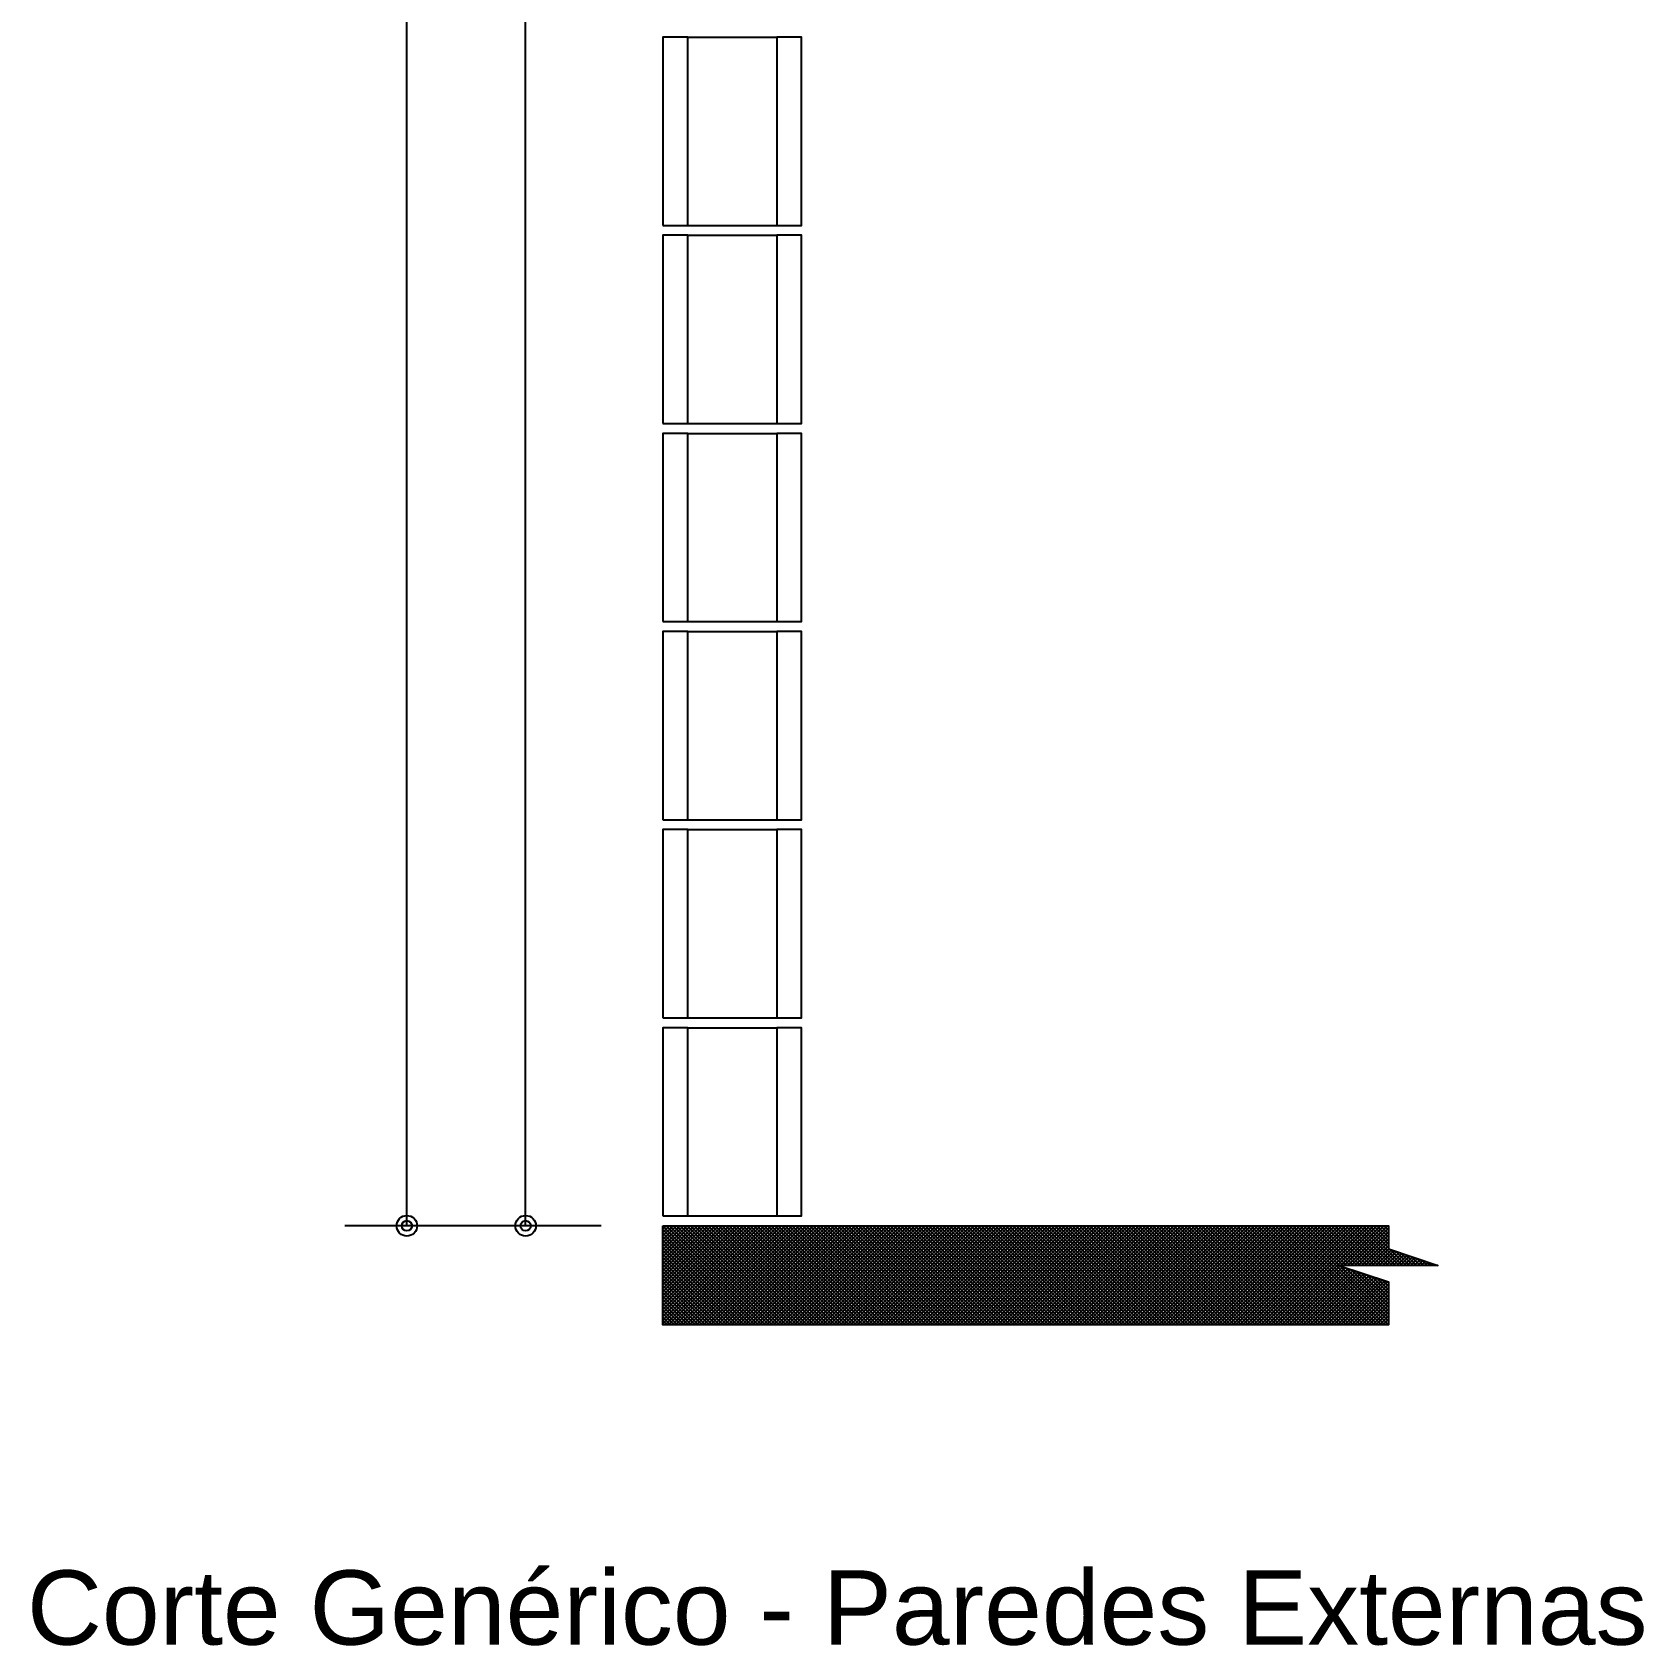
# Model space of a CAD drawing. Extents: x 0 to 119, y 0 to 84.
# Drawn here: x 24.55 to 31.06, y 32.98 to 39.5 of the extents above; entities that cross this region are included whole.
import ezdxf

# ---------------------------------------------------------------- set-up
doc = ezdxf.new("R2010")
doc.units = 0
doc.header["$MEASUREMENT"] = 0
for name, color, linetype in [('10', 252, 'CONTINUOUS'), ('24', 7, 'CONTINUOUS'), ('29', 9, 'CONTINUOUS'), ('32', 250, 'CONTINUOUS'), ('6', 178, 'CONTINUOUS')]:
    doc.layers.add(name, color=color, linetype=linetype)
doc.styles.add('TQS_ARIAL', font='arial.ttf')

msp = doc.modelspace()

# ---------------------------------------------------------------- linework, layer by layer
at = {"layer": '10', "color": 252, "linetype": 'Continuous'}
for p, q in [((27.19755, 39.476365), (27.55755, 39.476365)), ((27.19755, 38.716365), (27.55755, 38.716365)), ((27.19755, 38.676365), (27.55755, 38.676365)), ((27.19755, 37.916365), (27.55755, 37.916365)), ((27.19755, 37.876365), (27.55755, 37.876365)), ((27.19755, 37.116365), (27.55755, 37.116365)), ((27.19755, 37.076365), (27.55755, 37.076365)), ((27.19755, 36.316365), (27.55755, 36.316365)), ((27.19755, 36.276365), (27.55755, 36.276365)), ((27.19755, 35.516365), (27.55755, 35.516365)), ((27.19755, 35.476365), (27.55755, 35.476365)), ((27.19755, 34.716365), (27.55755, 34.716365))]:
    msp.add_line(p, q, dxfattribs=at)
for points in [[(27.09755, 38.716365), (27.19755, 38.716365), (27.19755, 39.476365), (27.09755, 39.476365), (27.09755, 38.716365)], [(27.55755, 38.716365), (27.65755, 38.716365), (27.65755, 39.476365), (27.55755, 39.476365), (27.55755, 38.716365)], [(27.09755, 37.916365), (27.19755, 37.916365), (27.19755, 38.676365), (27.09755, 38.676365), (27.09755, 37.916365)], [(27.55755, 37.916365), (27.65755, 37.916365), (27.65755, 38.676365), (27.55755, 38.676365), (27.55755, 37.916365)], [(27.09755, 37.116365), (27.19755, 37.116365), (27.19755, 37.876365), (27.09755, 37.876365), (27.09755, 37.116365)], [(27.55755, 37.116365), (27.65755, 37.116365), (27.65755, 37.876365), (27.55755, 37.876365), (27.55755, 37.116365)], [(27.09755, 36.316365), (27.19755, 36.316365), (27.19755, 37.076365), (27.09755, 37.076365), (27.09755, 36.316365)], [(27.55755, 36.316365), (27.65755, 36.316365), (27.65755, 37.076365), (27.55755, 37.076365), (27.55755, 36.316365)], [(27.09755, 35.516365), (27.19755, 35.516365), (27.19755, 36.276365), (27.09755, 36.276365), (27.09755, 35.516365)], [(27.55755, 35.516365), (27.65755, 35.516365), (27.65755, 36.276365), (27.55755, 36.276365), (27.55755, 35.516365)], [(27.09755, 34.716365), (27.19755, 34.716365), (27.19755, 35.476365), (27.09755, 35.476365), (27.09755, 34.716365)], [(27.55755, 34.716365), (27.65755, 34.716365), (27.65755, 35.476365), (27.55755, 35.476365), (27.55755, 34.716365)]]:
    msp.add_lwpolyline(points, dxfattribs=at)
at = {"layer": '29', "color": 9, "linetype": 'Continuous'}
for p, q in [((27.09755, 34.281755), (27.492161, 34.676365)), ((27.09755, 34.295897), (27.478018, 34.676365)), ((27.09755, 34.310039), (27.463876, 34.676365)), ((27.09755, 34.324181), (27.449734, 34.676365)), ((27.09755, 34.338324), (27.435592, 34.676365)), ((27.09755, 34.352466), (27.42145, 34.676365)), ((27.09755, 34.366608), (27.407308, 34.676365)), ((27.09755, 34.38075), (27.393166, 34.676365)), ((27.09755, 34.394892), (27.379023, 34.676365)), ((27.09755, 34.409034), (27.364881, 34.676365)), ((27.09755, 34.423176), (27.350739, 34.676365)), ((27.09755, 34.437318), (27.336597, 34.676365)), ((27.09755, 34.451461), (27.322455, 34.676365)), ((27.09755, 34.465603), (27.308313, 34.676365)), ((27.09755, 34.479745), (27.294171, 34.676365)), ((27.09755, 34.493887), (27.280029, 34.676365)), ((27.09755, 34.508029), (27.265886, 34.676365)), ((27.09755, 34.522171), (27.251744, 34.676365)), ((27.09755, 34.536313), (27.237602, 34.676365)), ((27.09755, 34.550456), (27.22346, 34.676365)), ((27.09755, 34.564598), (27.209318, 34.676365)), ((27.09755, 34.57874), (27.195176, 34.676365)), ((27.09755, 34.592882), (27.181034, 34.676365)), ((27.09755, 34.607024), (27.166891, 34.676365)), ((27.09755, 34.621166), (27.152749, 34.676365)), ((27.09755, 34.635308), (27.138607, 34.676365)), ((27.09755, 34.649451), (27.124465, 34.676365)), ((27.09755, 34.663593), (27.110323, 34.676365)), ((27.09755, 34.675298), (27.496483, 34.276365)), ((27.106303, 34.276365), (27.506303, 34.676365)), ((27.110625, 34.676365), (27.510625, 34.276365)), ((27.120445, 34.276365), (27.520445, 34.676365)), ((27.124767, 34.676365), (27.524767, 34.276365)), ((27.134587, 34.276365), (27.534587, 34.676365)), ((27.138909, 34.676365), (27.538909, 34.276365)), ((27.148729, 34.276365), (27.548729, 34.676365)), ((27.153051, 34.676365), (27.553051, 34.276365)), ((27.162871, 34.276365), (27.562871, 34.676365)), ((27.167194, 34.676365), (27.567194, 34.276365)), ((27.177013, 34.276365), (27.577013, 34.676365)), ((27.181336, 34.676365), (27.581336, 34.276365)), ((27.191156, 34.276365), (27.591156, 34.676365)), ((27.195478, 34.676365), (27.595478, 34.276365)), ((27.205298, 34.276365), (27.605298, 34.676365)), ((27.20962, 34.676365), (27.60962, 34.276365)), ((27.21944, 34.276365), (27.61944, 34.676365)), ((27.223762, 34.676365), (27.623762, 34.276365)), ((27.233582, 34.276365), (27.633582, 34.676365)), ((27.237904, 34.676365), (27.637904, 34.276365)), ((27.247724, 34.276365), (27.647724, 34.676365)), ((27.252046, 34.676365), (27.652046, 34.276365)), ((27.261866, 34.276365), (27.661866, 34.676365)), ((27.266189, 34.676365), (27.666189, 34.276365)), ((27.276008, 34.276365), (27.676008, 34.676365)), ((27.280331, 34.676365), (27.680331, 34.276365)), ((27.29015, 34.276365), (27.69015, 34.676365)), ((27.294473, 34.676365), (27.694473, 34.276365)), ((27.304293, 34.276365), (27.704293, 34.676365)), ((27.308615, 34.676365), (27.708615, 34.276365)), ((27.318435, 34.276365), (27.718435, 34.676365)), ((27.322757, 34.676365), (27.722757, 34.276365)), ((27.332577, 34.276365), (27.732577, 34.676365)), ((27.336899, 34.676365), (27.736899, 34.276365)), ((27.346719, 34.276365), (27.746719, 34.676365)), ((27.351041, 34.676365), (27.751041, 34.276365)), ((27.360861, 34.276365), (27.760861, 34.676365)), ((27.365184, 34.676365), (27.765184, 34.276365)), ((27.375003, 34.276365), (27.775003, 34.676365)), ((27.379326, 34.676365), (27.779326, 34.276365)), ((27.389145, 34.276365), (27.789145, 34.676365)), ((27.393468, 34.676365), (27.793468, 34.276365)), ((27.403288, 34.276365), (27.803288, 34.676365)), ((27.40761, 34.676365), (27.80761, 34.276365)), ((27.41743, 34.276365), (27.81743, 34.676365)), ((27.421752, 34.676365), (27.821752, 34.276365)), ((27.431572, 34.276365), (27.831572, 34.676365)), ((27.435894, 34.676365), (27.835894, 34.276365)), ((27.445714, 34.276365), (27.845714, 34.676365)), ((27.450036, 34.676365), (27.850036, 34.276365)), ((27.459856, 34.276365), (27.859856, 34.676365)), ((27.464178, 34.676365), (27.864178, 34.276365)), ((27.473998, 34.276365), (27.873998, 34.676365)), ((27.478321, 34.676365), (27.878321, 34.276365)), ((27.48814, 34.276365), (27.88814, 34.676365)), ((27.492463, 34.676365), (27.892463, 34.276365)), ((27.502283, 34.276365), (27.902283, 34.676365)), ((27.506605, 34.676365), (27.906605, 34.276365)), ((27.516425, 34.276365), (27.916425, 34.676365)), ((27.520747, 34.676365), (27.920747, 34.276365)), ((27.530567, 34.276365), (27.930567, 34.676365)), ((27.534889, 34.676365), (27.934889, 34.276365)), ((27.544709, 34.276365), (27.944709, 34.676365)), ((27.549031, 34.676365), (27.949031, 34.276365)), ((27.558851, 34.276365), (27.958851, 34.676365)), ((27.563173, 34.676365), (27.963173, 34.276365)), ((27.572993, 34.276365), (27.972993, 34.676365)), ((27.577316, 34.676365), (27.977316, 34.276365)), ((27.587135, 34.276365), (27.987135, 34.676365)), ((27.591458, 34.676365), (27.991458, 34.276365)), ((27.601277, 34.276365), (28.001277, 34.676365)), ((27.6056, 34.676365), (28.0056, 34.276365)), ((27.61542, 34.276365), (28.01542, 34.676365)), ((27.619742, 34.676365), (28.019742, 34.276365)), ((27.629562, 34.276365), (28.029562, 34.676365)), ((27.633884, 34.676365), (28.033884, 34.276365)), ((27.643704, 34.276365), (28.043704, 34.676365)), ((27.648026, 34.676365), (28.048026, 34.276365)), ((27.657846, 34.276365), (28.057846, 34.676365)), ((27.662168, 34.676365), (28.062168, 34.276365)), ((27.671988, 34.276365), (28.071988, 34.676365)), ((27.67631, 34.676365), (28.07631, 34.276365)), ((27.68613, 34.276365), (28.08613, 34.676365)), ((27.690453, 34.676365), (28.090453, 34.276365)), ((27.700272, 34.276365), (28.100272, 34.676365)), ((27.704595, 34.676365), (28.104595, 34.276365)), ((27.714415, 34.276365), (28.114415, 34.676365)), ((27.718737, 34.676365), (28.118737, 34.276365)), ((27.728557, 34.276365), (28.128557, 34.676365)), ((27.732879, 34.676365), (28.132879, 34.276365)), ((27.742699, 34.276365), (28.142699, 34.676365)), ((27.747021, 34.676365), (28.147021, 34.276365)), ((27.756841, 34.276365), (28.156841, 34.676365)), ((27.761163, 34.676365), (28.161163, 34.276365)), ((27.770983, 34.276365), (28.170983, 34.676365)), ((27.775305, 34.676365), (28.175305, 34.276365)), ((27.785125, 34.276365), (28.185125, 34.676365)), ((27.789448, 34.676365), (28.189448, 34.276365)), ((27.799267, 34.276365), (28.199267, 34.676365)), ((27.80359, 34.676365), (28.20359, 34.276365)), ((27.813409, 34.276365), (28.213409, 34.676365)), ((27.817732, 34.676365), (28.217732, 34.276365)), ((27.827552, 34.276365), (28.227552, 34.676365)), ((27.831874, 34.676365), (28.231874, 34.276365)), ((27.841694, 34.276365), (28.241694, 34.676365)), ((27.846016, 34.676365), (28.246016, 34.276365)), ((27.855836, 34.276365), (28.255836, 34.676365)), ((27.860158, 34.676365), (28.260158, 34.276365)), ((27.869978, 34.276365), (28.269978, 34.676365)), ((27.8743, 34.676365), (28.2743, 34.276365)), ((27.88412, 34.276365), (28.28412, 34.676365)), ((27.888443, 34.676365), (28.288443, 34.276365)), ((27.898262, 34.276365), (28.298262, 34.676365)), ((27.902585, 34.676365), (28.302585, 34.276365)), ((27.912404, 34.276365), (28.312404, 34.676365)), ((27.916727, 34.676365), (28.316727, 34.276365)), ((27.926547, 34.276365), (28.326547, 34.676365)), ((27.930869, 34.676365), (28.330869, 34.276365)), ((27.940689, 34.276365), (28.340689, 34.676365)), ((27.945011, 34.676365), (28.345011, 34.276365)), ((27.954831, 34.276365), (28.354831, 34.676365)), ((27.959153, 34.676365), (28.359153, 34.276365)), ((27.968973, 34.276365), (28.368973, 34.676365)), ((27.973295, 34.676365), (28.373295, 34.276365)), ((27.983115, 34.276365), (28.383115, 34.676365)), ((27.987437, 34.676365), (28.387437, 34.276365)), ((27.997257, 34.276365), (28.397257, 34.676365)), ((28.00158, 34.676365), (28.40158, 34.276365)), ((28.011399, 34.276365), (28.411399, 34.676365)), ((28.015722, 34.676365), (28.415722, 34.276365)), ((28.025542, 34.276365), (28.425542, 34.676365)), ((28.029864, 34.676365), (28.429864, 34.276365)), ((28.039684, 34.276365), (28.439684, 34.676365)), ((28.044006, 34.676365), (28.444006, 34.276365)), ((28.053826, 34.276365), (28.453826, 34.676365)), ((28.058148, 34.676365), (28.458148, 34.276365)), ((28.067968, 34.276365), (28.467968, 34.676365)), ((28.07229, 34.676365), (28.47229, 34.276365)), ((28.08211, 34.276365), (28.48211, 34.676365)), ((28.086432, 34.676365), (28.486432, 34.276365)), ((28.096252, 34.276365), (28.496252, 34.676365)), ((28.100575, 34.676365), (28.500575, 34.276365)), ((28.110394, 34.276365), (28.510394, 34.676365)), ((28.114717, 34.676365), (28.514717, 34.276365)), ((28.124536, 34.276365), (28.524536, 34.676365)), ((28.128859, 34.676365), (28.528859, 34.276365)), ((28.138679, 34.276365), (28.538679, 34.676365)), ((28.143001, 34.676365), (28.543001, 34.276365)), ((28.152821, 34.276365), (28.552821, 34.676365)), ((28.157143, 34.676365), (28.557143, 34.276365)), ((28.166963, 34.276365), (28.566963, 34.676365)), ((28.171285, 34.676365), (28.571285, 34.276365)), ((28.181105, 34.276365), (28.581105, 34.676365)), ((28.185427, 34.676365), (28.585427, 34.276365)), ((28.195247, 34.276365), (28.595247, 34.676365)), ((28.19957, 34.676365), (28.59957, 34.276365)), ((28.209389, 34.276365), (28.609389, 34.676365)), ((28.213712, 34.676365), (28.613712, 34.276365)), ((28.223531, 34.276365), (28.623531, 34.676365)), ((28.227854, 34.676365), (28.627854, 34.276365)), ((28.237674, 34.276365), (28.637674, 34.676365)), ((28.241996, 34.676365), (28.641996, 34.276365)), ((28.251816, 34.276365), (28.651816, 34.676365)), ((28.256138, 34.676365), (28.656138, 34.276365)), ((28.265958, 34.276365), (28.665958, 34.676365)), ((28.27028, 34.676365), (28.67028, 34.276365)), ((28.2801, 34.276365), (28.6801, 34.676365)), ((28.284422, 34.676365), (28.684422, 34.276365)), ((28.294242, 34.276365), (28.694242, 34.676365)), ((28.298564, 34.676365), (28.698564, 34.276365)), ((28.308384, 34.276365), (28.708384, 34.676365)), ((28.312707, 34.676365), (28.712707, 34.276365)), ((28.322526, 34.276365), (28.722526, 34.676365)), ((28.326849, 34.676365), (28.726849, 34.276365)), ((28.336669, 34.276365), (28.736669, 34.676365)), ((28.340991, 34.676365), (28.740991, 34.276365)), ((28.350811, 34.276365), (28.750811, 34.676365)), ((28.355133, 34.676365), (28.755133, 34.276365)), ((28.364953, 34.276365), (28.764953, 34.676365)), ((28.369275, 34.676365), (28.769275, 34.276365)), ((28.379095, 34.276365), (28.779095, 34.676365)), ((28.383417, 34.676365), (28.783417, 34.276365)), ((28.393237, 34.276365), (28.793237, 34.676365)), ((28.397559, 34.676365), (28.797559, 34.276365)), ((28.407379, 34.276365), (28.807379, 34.676365)), ((28.411702, 34.676365), (28.811702, 34.276365)), ((28.421521, 34.276365), (28.821521, 34.676365)), ((28.425844, 34.676365), (28.825844, 34.276365)), ((28.435663, 34.276365), (28.835663, 34.676365)), ((28.439986, 34.676365), (28.839986, 34.276365)), ((28.449806, 34.276365), (28.849806, 34.676365)), ((28.454128, 34.676365), (28.854128, 34.276365)), ((28.463948, 34.276365), (28.863948, 34.676365)), ((28.46827, 34.676365), (28.86827, 34.276365)), ((28.47809, 34.276365), (28.87809, 34.676365)), ((28.482412, 34.676365), (28.882412, 34.276365)), ((28.492232, 34.276365), (28.892232, 34.676365)), ((28.496554, 34.676365), (28.896554, 34.276365)), ((28.506374, 34.276365), (28.906374, 34.676365)), ((28.510696, 34.676365), (28.910696, 34.276365)), ((28.520516, 34.276365), (28.920516, 34.676365)), ((28.524839, 34.676365), (28.924839, 34.276365)), ((28.534658, 34.276365), (28.934658, 34.676365)), ((28.538981, 34.676365), (28.938981, 34.276365)), ((28.548801, 34.276365), (28.948801, 34.676365)), ((28.553123, 34.676365), (28.953123, 34.276365)), ((28.562943, 34.276365), (28.962943, 34.676365)), ((28.567265, 34.676365), (28.967265, 34.276365)), ((28.577085, 34.276365), (28.977085, 34.676365)), ((28.581407, 34.676365), (28.981407, 34.276365)), ((28.591227, 34.276365), (28.991227, 34.676365)), ((28.595549, 34.676365), (28.995549, 34.276365)), ((28.605369, 34.276365), (29.005369, 34.676365)), ((28.609691, 34.676365), (29.009691, 34.276365)), ((28.619511, 34.276365), (29.019511, 34.676365)), ((28.623834, 34.676365), (29.023834, 34.276365)), ((28.633653, 34.276365), (29.033653, 34.676365)), ((28.637976, 34.676365), (29.037976, 34.276365)), ((28.647795, 34.276365), (29.047795, 34.676365)), ((28.652118, 34.676365), (29.052118, 34.276365)), ((28.661938, 34.276365), (29.061938, 34.676365)), ((28.66626, 34.676365), (29.06626, 34.276365)), ((28.67608, 34.276365), (29.07608, 34.676365)), ((28.680402, 34.676365), (29.080402, 34.276365)), ((28.690222, 34.276365), (29.090222, 34.676365)), ((28.694544, 34.676365), (29.094544, 34.276365)), ((28.704364, 34.276365), (29.104364, 34.676365)), ((28.708686, 34.676365), (29.108686, 34.276365)), ((28.718506, 34.276365), (29.118506, 34.676365)), ((28.722829, 34.676365), (29.122829, 34.276365)), ((28.732648, 34.276365), (29.132648, 34.676365)), ((28.736971, 34.676365), (29.136971, 34.276365)), ((28.74679, 34.276365), (29.14679, 34.676365)), ((28.751113, 34.676365), (29.151113, 34.276365)), ((28.760933, 34.276365), (29.160933, 34.676365)), ((28.765255, 34.676365), (29.165255, 34.276365)), ((28.775075, 34.276365), (29.175075, 34.676365)), ((28.779397, 34.676365), (29.179397, 34.276365)), ((28.789217, 34.276365), (29.189217, 34.676365)), ((28.793539, 34.676365), (29.193539, 34.276365)), ((28.803359, 34.276365), (29.203359, 34.676365)), ((28.807681, 34.676365), (29.207681, 34.276365)), ((28.817501, 34.276365), (29.217501, 34.676365)), ((28.821823, 34.676365), (29.221823, 34.276365)), ((28.831643, 34.276365), (29.231643, 34.676365)), ((28.835966, 34.676365), (29.235966, 34.276365)), ((28.845785, 34.276365), (29.245785, 34.676365)), ((28.850108, 34.676365), (29.250108, 34.276365)), ((28.859928, 34.276365), (29.259928, 34.676365)), ((28.86425, 34.676365), (29.26425, 34.276365)), ((28.87407, 34.276365), (29.27407, 34.676365)), ((28.878392, 34.676365), (29.278392, 34.276365)), ((28.888212, 34.276365), (29.288212, 34.676365)), ((28.892534, 34.676365), (29.292534, 34.276365)), ((28.902354, 34.276365), (29.302354, 34.676365)), ((28.906676, 34.676365), (29.306676, 34.276365)), ((28.916496, 34.276365), (29.316496, 34.676365)), ((28.920818, 34.676365), (29.320818, 34.276365)), ((28.930638, 34.276365), (29.330638, 34.676365)), ((28.934961, 34.676365), (29.334961, 34.276365)), ((28.94478, 34.276365), (29.34478, 34.676365)), ((28.949103, 34.676365), (29.349103, 34.276365)), ((28.958922, 34.276365), (29.358922, 34.676365)), ((28.963245, 34.676365), (29.363245, 34.276365)), ((28.973065, 34.276365), (29.373065, 34.676365)), ((28.977387, 34.676365), (29.377387, 34.276365)), ((28.987207, 34.276365), (29.387207, 34.676365)), ((28.991529, 34.676365), (29.391529, 34.276365)), ((29.001349, 34.276365), (29.401349, 34.676365)), ((29.005671, 34.676365), (29.405671, 34.276365)), ((29.015491, 34.276365), (29.415491, 34.676365)), ((29.019813, 34.676365), (29.419813, 34.276365)), ((29.029633, 34.276365), (29.429633, 34.676365)), ((29.033956, 34.676365), (29.433956, 34.276365)), ((29.043775, 34.276365), (29.443775, 34.676365)), ((29.048098, 34.676365), (29.448098, 34.276365)), ((29.057917, 34.276365), (29.457917, 34.676365)), ((29.06224, 34.676365), (29.46224, 34.276365)), ((29.07206, 34.276365), (29.47206, 34.676365)), ((29.076382, 34.676365), (29.476382, 34.276365)), ((29.086202, 34.276365), (29.486202, 34.676365)), ((29.090524, 34.676365), (29.490524, 34.276365)), ((29.100344, 34.276365), (29.500344, 34.676365)), ((29.104666, 34.676365), (29.504666, 34.276365)), ((29.114486, 34.276365), (29.514486, 34.676365)), ((29.118808, 34.676365), (29.518808, 34.276365)), ((29.128628, 34.276365), (29.528628, 34.676365)), ((29.13295, 34.676365), (29.53295, 34.276365)), ((29.14277, 34.276365), (29.54277, 34.676365)), ((29.147093, 34.676365), (29.547093, 34.276365)), ((29.156912, 34.276365), (29.556912, 34.676365)), ((29.161235, 34.676365), (29.561235, 34.276365)), ((29.171055, 34.276365), (29.571055, 34.676365)), ((29.175377, 34.676365), (29.575377, 34.276365)), ((29.185197, 34.276365), (29.585197, 34.676365)), ((29.189519, 34.676365), (29.589519, 34.276365)), ((29.199339, 34.276365), (29.599339, 34.676365)), ((29.203661, 34.676365), (29.603661, 34.276365)), ((29.213481, 34.276365), (29.613481, 34.676365)), ((29.217803, 34.676365), (29.617803, 34.276365)), ((29.227623, 34.276365), (29.627623, 34.676365)), ((29.231945, 34.676365), (29.631945, 34.276365)), ((29.241765, 34.276365), (29.641765, 34.676365)), ((29.246088, 34.676365), (29.646088, 34.276365)), ((29.255907, 34.276365), (29.655907, 34.676365)), ((29.26023, 34.676365), (29.66023, 34.276365)), ((29.270049, 34.276365), (29.670049, 34.676365)), ((29.274372, 34.676365), (29.674372, 34.276365)), ((29.284192, 34.276365), (29.684192, 34.676365)), ((29.288514, 34.676365), (29.688514, 34.276365)), ((29.298334, 34.276365), (29.698334, 34.676365)), ((29.302656, 34.676365), (29.702656, 34.276365)), ((29.312476, 34.276365), (29.712476, 34.676365)), ((29.316798, 34.676365), (29.716798, 34.276365)), ((29.326618, 34.276365), (29.726618, 34.676365)), ((29.33094, 34.676365), (29.73094, 34.276365)), ((29.34076, 34.276365), (29.74076, 34.676365)), ((29.345083, 34.676365), (29.745083, 34.276365)), ((29.354902, 34.276365), (29.754902, 34.676365)), ((29.359225, 34.676365), (29.759225, 34.276365)), ((29.369044, 34.276365), (29.769044, 34.676365)), ((29.373367, 34.676365), (29.773367, 34.276365)), ((29.383187, 34.276365), (29.783187, 34.676365)), ((29.387509, 34.676365), (29.787509, 34.276365)), ((29.397329, 34.276365), (29.797329, 34.676365)), ((29.401651, 34.676365), (29.801651, 34.276365)), ((29.411471, 34.276365), (29.811471, 34.676365)), ((29.415793, 34.676365), (29.815793, 34.276365)), ((29.425613, 34.276365), (29.825613, 34.676365)), ((29.429935, 34.676365), (29.829935, 34.276365)), ((29.439755, 34.276365), (29.839755, 34.676365)), ((29.444077, 34.676365), (29.844077, 34.276365)), ((29.453897, 34.276365), (29.853897, 34.676365)), ((29.45822, 34.676365), (29.85822, 34.276365)), ((29.468039, 34.276365), (29.868039, 34.676365)), ((29.472362, 34.676365), (29.872362, 34.276365)), ((29.482181, 34.276365), (29.882181, 34.676365)), ((29.486504, 34.676365), (29.886504, 34.276365)), ((29.496324, 34.276365), (29.896324, 34.676365)), ((29.500646, 34.676365), (29.900646, 34.276365)), ((29.510466, 34.276365), (29.910466, 34.676365)), ((29.514788, 34.676365), (29.914788, 34.276365)), ((29.524608, 34.276365), (29.924608, 34.676365)), ((29.52893, 34.676365), (29.92893, 34.276365)), ((29.53875, 34.276365), (29.93875, 34.676365)), ((29.543072, 34.676365), (29.943072, 34.276365)), ((29.552892, 34.276365), (29.952892, 34.676365)), ((29.557215, 34.676365), (29.957215, 34.276365)), ((29.567034, 34.276365), (29.967034, 34.676365)), ((29.571357, 34.676365), (29.971357, 34.276365)), ((29.581176, 34.276365), (29.981176, 34.676365)), ((29.585499, 34.676365), (29.985499, 34.276365)), ((29.599641, 34.676365), (29.999641, 34.276365)), ((29.613783, 34.676365), (30.013783, 34.276365)), ((29.627925, 34.676365), (30.027886, 34.276365)), ((29.642067, 34.676365), (30.027886, 34.290547)), ((29.656209, 34.676365), (30.027886, 34.304689)), ((29.670352, 34.676365), (29.830352, 34.516365)), ((29.684494, 34.676365), (29.844494, 34.516365)), ((29.698636, 34.676365), (29.858636, 34.516365)), ((29.712778, 34.676365), (29.872778, 34.516365)), ((29.72692, 34.676365), (29.88692, 34.516365)), ((29.741062, 34.676365), (29.901062, 34.516365)), ((29.755204, 34.676365), (29.915204, 34.516365)), ((29.769347, 34.676365), (29.929347, 34.516365)), ((29.783489, 34.676365), (29.943489, 34.516365)), ((29.797631, 34.676365), (29.957631, 34.516365)), ((29.811773, 34.676365), (29.971773, 34.516365)), ((29.825915, 34.676365), (29.985915, 34.516365)), ((29.835319, 34.516365), (29.995319, 34.676365)), ((29.840057, 34.676365), (30.000057, 34.516365)), ((29.849461, 34.516365), (30.009461, 34.676365)), ((29.854199, 34.676365), (30.014199, 34.516365)), ((29.863603, 34.516365), (30.023603, 34.676365)), ((29.868342, 34.676365), (30.028342, 34.516365)), ((29.877745, 34.516365), (30.027886, 34.666506)), ((29.882484, 34.676365), (30.042484, 34.516365)), ((29.896626, 34.676365), (30.056626, 34.516365)), ((29.910768, 34.676365), (30.070768, 34.516365)), ((29.92491, 34.676365), (30.08491, 34.516365)), ((29.939052, 34.676365), (30.027886, 34.587532)), ((29.953194, 34.676365), (30.027886, 34.601674)), ((29.967336, 34.676365), (30.027886, 34.615816)), ((29.981479, 34.676365), (30.027886, 34.629958)), ((29.995621, 34.676365), (30.027886, 34.644101)), ((30.009763, 34.676365), (30.027886, 34.658243)), ((30.023905, 34.676365), (30.027886, 34.672385)), ((27.09755, 34.661156), (27.482341, 34.276365)), ((27.09755, 34.647014), (27.468199, 34.276365)), ((27.09755, 34.632872), (27.454057, 34.276365)), ((27.09755, 34.61873), (27.439914, 34.276365)), ((27.09755, 34.604588), (27.425772, 34.276365)), ((29.891887, 34.516365), (30.027886, 34.652364)), ((29.906029, 34.516365), (30.027886, 34.638222)), ((29.920171, 34.516365), (30.027886, 34.62408)), ((29.934314, 34.516365), (30.027886, 34.609938)), ((27.09755, 34.590446), (27.41163, 34.276365)), ((27.09755, 34.576303), (27.397488, 34.276365)), ((27.09755, 34.562161), (27.383346, 34.276365)), ((27.09755, 34.548019), (27.369204, 34.276365)), ((29.948456, 34.516365), (30.027886, 34.595795)), ((29.962598, 34.516365), (30.02892, 34.582687)), ((29.97674, 34.516365), (30.039526, 34.579152)), ((29.990882, 34.516365), (30.050133, 34.575616)), ((30.005024, 34.516365), (30.060739, 34.572081)), ((30.019166, 34.516365), (30.071346, 34.568545)), ((30.033308, 34.516365), (30.081953, 34.56501)), ((30.034636, 34.580782), (30.099052, 34.516365)), ((30.047451, 34.516365), (30.092559, 34.561474)), ((30.055849, 34.573711), (30.113194, 34.516365)), ((30.061593, 34.516365), (30.103166, 34.557939)), ((30.075735, 34.516365), (30.113772, 34.554403)), ((30.077062, 34.56664), (30.127336, 34.516365)), ((30.089877, 34.516365), (30.124379, 34.550868)), ((30.098275, 34.559569), (30.141479, 34.516365)), ((30.104019, 34.516365), (30.134986, 34.547332)), ((30.118161, 34.516365), (30.145592, 34.543796)), ((30.119489, 34.552498), (30.155621, 34.516365)), ((30.132303, 34.516365), (30.156199, 34.540261)), ((30.140702, 34.545427), (30.169763, 34.516365)), ((30.146446, 34.516365), (30.166806, 34.536725)), ((30.161915, 34.538356), (30.183905, 34.516365)), ((27.09755, 34.533877), (27.355062, 34.276365)), ((27.09755, 34.519735), (27.340919, 34.276365)), ((27.09755, 34.505593), (27.326777, 34.276365)), ((27.09755, 34.491451), (27.312635, 34.276365)), ((27.09755, 34.477308), (27.298493, 34.276365)), ((29.595319, 34.276365), (29.83346, 34.514507)), ((29.609461, 34.276365), (29.844067, 34.510972)), ((29.623603, 34.276365), (29.854674, 34.507436)), ((29.637745, 34.276365), (29.86528, 34.503901)), ((29.651887, 34.276365), (29.875887, 34.500365)), ((29.666029, 34.276365), (29.886493, 34.49683)), ((29.680171, 34.276365), (29.8971, 34.493294)), ((29.694314, 34.276365), (29.907707, 34.489758)), ((29.708456, 34.276365), (29.918313, 34.486223)), ((29.722598, 34.276365), (29.92892, 34.482687)), ((29.73674, 34.276365), (29.939526, 34.479152)), ((29.750882, 34.276365), (29.950133, 34.475616)), ((29.765024, 34.276365), (29.960739, 34.472081)), ((29.831585, 34.515132), (30.027886, 34.318831)), ((29.852798, 34.508061), (30.027886, 34.332974)), ((29.874011, 34.50099), (30.027886, 34.347116)), ((29.895224, 34.493919), (30.027886, 34.361258)), ((29.916438, 34.486848), (30.027886, 34.3754)), ((29.937651, 34.479777), (30.027886, 34.389542)), ((29.958864, 34.472706), (30.027886, 34.403684)), ((30.160588, 34.516365), (30.177412, 34.53319)), ((30.17473, 34.516365), (30.188019, 34.529654)), ((30.183128, 34.531285), (30.198047, 34.516365)), ((30.188872, 34.516365), (30.198625, 34.526119)), ((30.203014, 34.516365), (30.209232, 34.522583)), ((30.204341, 34.524214), (30.212189, 34.516365)), ((30.217156, 34.516365), (30.219839, 34.519048)), ((30.225554, 34.517143), (30.226331, 34.516365)), ((27.09755, 34.463166), (27.284351, 34.276365)), ((27.09755, 34.449699), (27.270209, 34.276365)), ((27.09755, 34.434882), (27.256067, 34.276365)), ((27.09755, 34.42074), (27.241924, 34.276365)), ((27.09755, 34.406598), (27.227782, 34.276365)), ((29.779166, 34.276365), (29.971346, 34.468545)), ((29.793308, 34.276365), (29.981953, 34.46501)), ((29.807451, 34.276365), (29.992559, 34.461474)), ((29.821593, 34.276365), (30.003166, 34.457939)), ((29.835735, 34.276365), (30.013772, 34.454403)), ((29.849877, 34.276365), (30.024379, 34.450868)), ((29.864019, 34.276365), (30.027886, 34.440232)), ((29.878161, 34.276365), (30.027886, 34.42609)), ((29.892303, 34.276365), (30.027886, 34.411948)), ((29.980077, 34.465635), (30.027886, 34.417826)), ((30.00129, 34.458564), (30.027886, 34.431969)), ((30.022504, 34.451493), (30.027886, 34.446111)), ((27.09755, 34.392456), (27.21364, 34.276365)), ((27.09755, 34.378313), (27.199498, 34.276365)), ((27.09755, 34.364171), (27.185356, 34.276365)), ((27.09755, 34.350029), (27.171214, 34.276365)), ((29.906446, 34.276365), (30.027886, 34.397806)), ((29.920588, 34.276365), (30.027886, 34.383663)), ((29.93473, 34.276365), (30.027886, 34.369521)), ((29.948872, 34.276365), (30.027886, 34.355379)), ((29.963014, 34.276365), (30.027886, 34.341237)), ((27.09755, 34.335887), (27.157072, 34.276365)), ((27.09755, 34.321745), (27.14293, 34.276365)), ((27.09755, 34.307603), (27.128787, 34.276365)), ((27.09755, 34.293461), (27.114645, 34.276365)), ((27.09755, 34.279319), (27.100503, 34.276365)), ((29.977156, 34.276365), (30.027886, 34.327095)), ((29.991298, 34.276365), (30.027886, 34.312953)), ((30.005441, 34.276365), (30.027886, 34.298811)), ((30.019583, 34.276365), (30.027886, 34.284668))]:
    msp.add_line(p, q, dxfattribs=at)
msp.add_lwpolyline([(27.09755, 34.676365), (30.027886, 34.676365), (30.027886, 34.583032), (30.227886, 34.516365), (29.827886, 34.516365), (30.027886, 34.449699), (30.027886, 34.276365), (27.09755, 34.276365), (27.09755, 34.449699), (27.09755, 34.516365), (27.09755, 34.583032), (27.09755, 34.676365)], dxfattribs=at)
at = {"layer": '32', "color": 250, "linetype": 'Continuous'}
for p, q in [((26.063574, 34.676365), (26.063574, 45.556365)), ((26.543239, 34.676365), (26.543239, 45.076365)), ((26.59755, 34.676365), (25.813574, 34.676365)), ((26.84755, 34.676365), (26.293239, 34.676365)), ((26.84755, 34.676365), (26.84755, 34.676365)), ((27.09755, 34.676365), (27.09755, 34.676365)), ((27.09755, 34.676365), (27.09755, 34.676365)), ((27.09755, 34.676365), (27.09755, 34.676365)), ((27.09755, 34.676365), (27.09755, 34.676365)), ((27.09755, 34.276365), (27.09755, 34.276365))]:
    msp.add_line(p, q, dxfattribs=at)
for centre, radius in [((26.063574, 34.676365), 0.041625), ((26.063574, 34.676365), 0.02075), ((26.543239, 34.676365), 0.041625), ((26.543239, 34.676365), 0.02075)]:
    msp.add_circle(centre, radius, dxfattribs=at)
at = {"layer": '6', "color": 178, "linetype": 'Continuous'}
msp.add_lwpolyline([(27.09755, 34.676365), (30.027886, 34.676365), (30.027886, 34.583032), (30.227886, 34.516365), (29.827886, 34.516365), (30.027886, 34.449699), (30.027886, 34.276365), (27.09755, 34.276365), (27.09755, 34.449699), (27.09755, 34.516365), (27.09755, 34.583032), (27.09755, 34.676365)], dxfattribs=at)

# ---------------------------------------------------------------- texts
at = {"layer": '24', "color": 7, "linetype": 'Continuous', "style": 'TQS_ARIAL'}
msp.add_text('Corte Genérico - Paredes Externas', height=0.3, dxfattribs=at).set_placement((24.529251, 32.984706))

doc.saveas('drawing.dxf')
